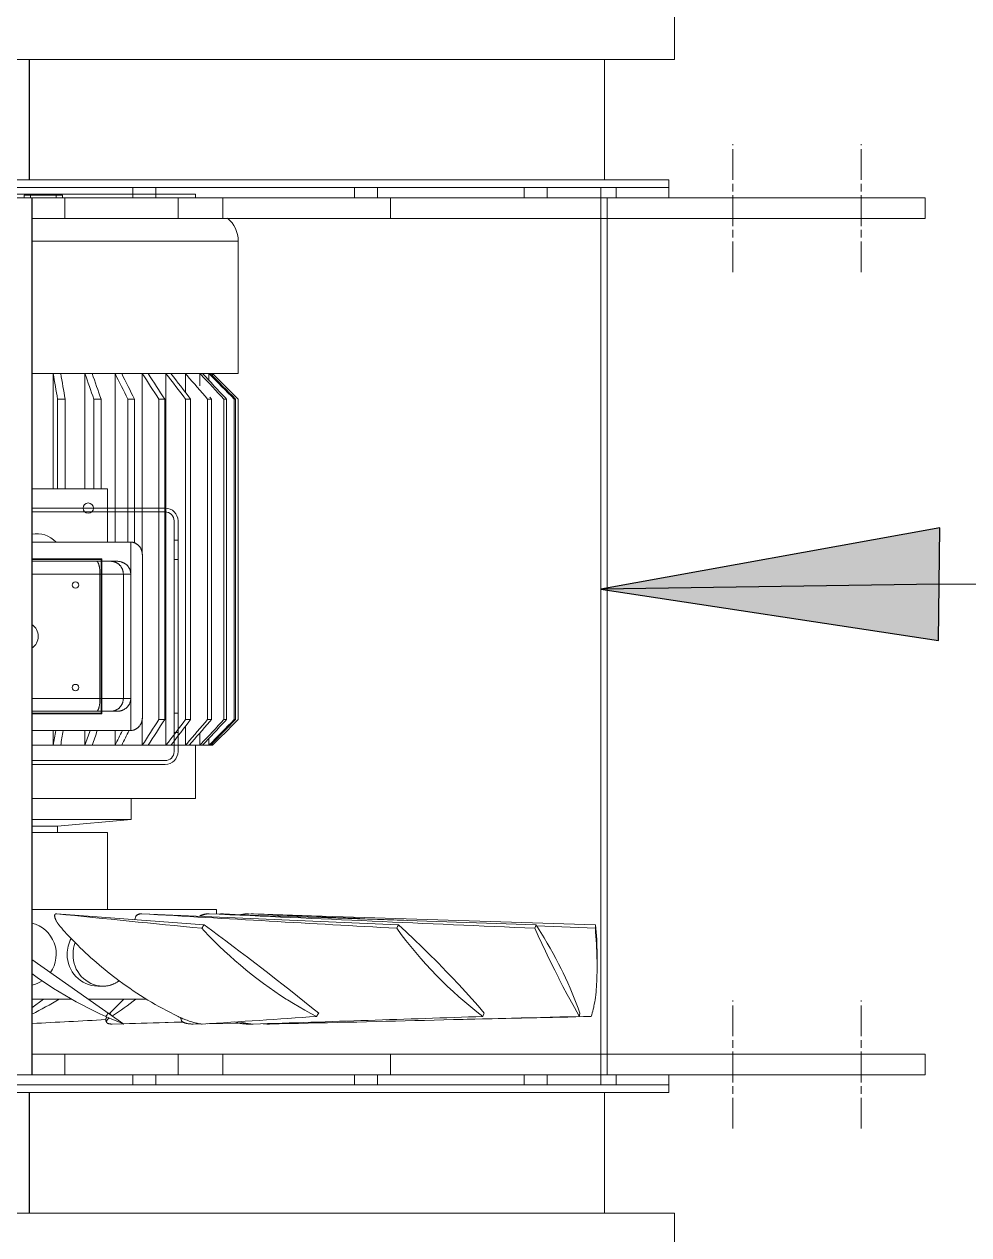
# Model space of a CAD drawing. Header units: inches. Extents: x 0 to 63075, y 0 to 44550.
# Drawn here: x 12685 to 13422, y 26072 to 27017 of the extents above; entities that cross this region are included whole.
import ezdxf

# ---------------------------------------------------------------- set-up
doc = ezdxf.new("R2010")
doc.units = ezdxf.units.IN
doc.header["$MEASUREMENT"] = 0
doc.linetypes.add('ACAD_ISO08W100', pattern=[36, 24, -3, 6, -3])
for name, color, linetype in [('PDF_AXES', 7, 'Continuous'), ('PDF_Geometry', 7, 'Continuous'), ('PDF_Symbol (Howden)', 7, 'Continuous')]:
    doc.layers.add(name, color=color, linetype=linetype)
doc.layers.add('PDF_SURFACES', color=7, linetype='Continuous', true_color=0x999999)

# ---------------------------------------------------------------- blocks, each defined once
blk = doc.blocks.new('FAN_MOTOR_TOP')
for p, q in [((19575.93, -18540.61), (19669.93, -18540.61)), ((19683.93, -18538.6), (20367.94, -18538.61)), ((20381.94, -18540.61), (20475.94, -18540.61))]:
    blk.add_line(p, q)
at = {"layer": 'PDF_AXES', "lineweight": 20}
for points in [[(18375.91, -18037.19), (19575.93, -18037.21), (19575.93, -19052.01), (19565.93, -19052.01), (19565.91, -19052.01, 0.004915), (19555.93, -19051.91, 0.00492), (19545.93, -19052.01), (18405.91, -19052.01), (18405.89, -19052.01, 0.004915), (18395.91, -19051.91, 0.00492), (18385.91, -19052.01), (18375.91, -19052.01)], [(20486.11, -19052, -0.004834), (20495.94, -19051.91, -0.004915), (20505.92, -19052.01), (20505.94, -19052.01), (21646.13, -19052, -0.004834), (21655.96, -19051.91, -0.004915), (21665.94, -19052.01), (21665.96, -19052.01), (21675.96, -19052.01), (21675.96, -18037.19), (20475.94, -18037.21), (20475.94, -19052.01), (20485.94, -19052.01)]]:
    blk.add_lwpolyline(points, format="xyb", close=True, dxfattribs=at)
for points in [[(19669.93, -18041.71), (19669.93, -19047.51), (19675.93, -19047.51), (19675.93, -18041.69), (19669.93, -18041.69)], [(20381.94, -18041.71), (20381.94, -19047.51), (20375.94, -19047.51), (20375.94, -18041.69), (20381.94, -18041.69)], [(19669.93, -18091.69), (19575.93, -18091.69)], [(20381.94, -18091.69), (20475.94, -18091.69)], [(19820.93, -18377.6), (19717.67, -18377.6)], [(19683.93, -18411), (19680.93, -18411), (19680.93, -18678.2), (19683.93, -18678.2)], [(20110.93, -18411), (20152.4, -18411), (20152.4, -18538.61)], [(19962.43, -18452.41), (20089.43, -18452.41), (20089.77, -18452.42), (20090.11, -18452.43), (20090.45, -18452.46), (20090.57, -18452.47), (20090.91, -18452.51), (20091.25, -18452.57), (20091.58, -18452.63), (20091.91, -18452.7), (20092.24, -18452.79), (20092.56, -18452.88), (20092.88, -18452.98), (20093.2, -18453.09), (20093.35, -18453.15), (20093.66, -18453.28), (20093.96, -18453.42), (20094.26, -18453.56), (20094.55, -18453.72), (20094.84, -18453.88), (20095.12, -18454.06), (20095.39, -18454.24), (20095.66, -18454.43), (20095.92, -18454.63), (20096.17, -18454.83), (20096.41, -18455.04), (20096.56, -18455.18), (20096.79, -18455.41), (20097.01, -18455.64), (20097.23, -18455.88), (20097.43, -18456.12), (20097.63, -18456.37), (20097.81, -18456.63), (20097.99, -18456.89), (20098.16, -18457.15), (20098.31, -18457.42), (20098.46, -18457.7), (20098.59, -18457.97), (20098.72, -18458.25), (20098.84, -18458.54), (20098.94, -18458.83), (20099.04, -18459.12), (20099.1, -18459.34), (20099.18, -18459.64), (20099.25, -18459.94), (20099.31, -18460.24), (20099.36, -18460.54), (20099.39, -18460.85), (20099.42, -18461.15), (20099.43, -18461.45), (19977.43, -18461.45)], [(20074.43, -18461.45), (20074.76, -18461.45), (20075.08, -18461.47), (20075.41, -18461.5), (20075.74, -18461.54), (20076.07, -18461.6), (20076.39, -18461.66), (20076.72, -18461.74), (20077.05, -18461.83), (20077.37, -18461.92), (20077.59, -18462), (20077.91, -18462.12), (20078.22, -18462.25), (20078.53, -18462.39), (20078.83, -18462.54), (20079.12, -18462.7), (20079.41, -18462.87), (20079.7, -18463.05), (20079.98, -18463.24), (20080.25, -18463.44), (20080.51, -18463.65), (20080.77, -18463.87), (20081.03, -18464.1), (20081.27, -18464.34), (20081.31, -18464.38), (20081.54, -18464.62), (20081.77, -18464.88), (20081.99, -18465.15), (20082.2, -18465.42), (20082.4, -18465.71), (20082.6, -18466), (20082.79, -18466.3), (20082.97, -18466.62), (20083.14, -18466.94), (20083.31, -18467.26), (20083.46, -18467.6), (20083.6, -18467.94), (20083.73, -18468.28), (20083.86, -18468.64), (20083.97, -18468.99), (20084.05, -18469.31), (20084.14, -18469.67), (20084.22, -18470.03), (20084.29, -18470.39), (20084.34, -18470.75), (20084.38, -18471.11), (20084.41, -18471.46), (20084.43, -18471.82), (20084.43, -18472.17), (20084.43, -18538.6)], [(20099.43, -18538.6), (20099.43, -18461.69)], [(20168.9, -18461.1), (20152.4, -18461.1)], [(20173.93, -18538.61), (20173.93, -18518.6), (20168.9, -18461.1), (20168.9, -18538.61)], [(20178.94, -18518.6), (20173.93, -18518.6)]]:
    blk.add_lwpolyline(points, dxfattribs=at)
at = {"layer": 'PDF_AXES', "color": 253, "lineweight": 20, "true_color": 0x999999}
for points in [[(19675.93, -18041.69), (19675.93, -18041.59), (19683.93, -18041.59)], [(19683.93, -18082.81), (19683.93, -18041.59)], [(20367.94, -18041.59), (20375.94, -18041.59), (20375.94, -18041.69)], [(19683.93, -18082.82), (19675.93, -18082.82)], [(20375.94, -18082.82), (20367.94, -18082.82)], [(20367.94, -18089.61), (20359.94, -18089.61), (19691.93, -18089.61), (19683.93, -18089.61)], [(20375.94, -18094.59), (19675.93, -18094.59)], [(19683.93, -18136.49), (19675.93, -18136.49)], [(19683.93, -18154.49), (19683.93, -18136.49)], [(20367.94, -18154.49), (20367.94, -18136.49)], [(20375.94, -18136.49), (20367.94, -18136.49)], [(19683.93, -18154.49), (19675.93, -18154.49)], [(20375.94, -18154.49), (20367.94, -18154.49)], [(19683.93, -18268.92), (19675.93, -18268.92)], [(19683.93, -18286.92), (19683.93, -18268.93)], [(20375.94, -18268.92), (20367.94, -18268.92)], [(20367.94, -18286.92), (20367.94, -18268.93)], [(19683.93, -18286.92), (19675.93, -18286.92)], [(20375.94, -18286.92), (20367.94, -18286.92)], [(19683.93, -18441.96), (19675.93, -18441.96)], [(19683.93, -18459.95), (19683.93, -18441.96)], [(20367.94, -18459.95), (20367.94, -18441.96)], [(20375.94, -18441.96), (20367.94, -18441.96)], [(19683.93, -18459.96), (19675.93, -18459.96)], [(20375.94, -18459.96), (20367.94, -18459.96)]]:
    blk.add_lwpolyline(points, dxfattribs=at)
at = {"layer": 'PDF_AXES', "color": 251, "lineweight": 20, "true_color": 0x656565}
for points in [[(20074.43, -18461.45), (20074.43, -18538.6)], [(20084.43, -18477.15), (20084.43, -18476.83), (20084.41, -18476.51), (20084.38, -18476.19), (20084.34, -18475.86), (20084.29, -18475.54), (20084.23, -18475.21), (20084.16, -18474.88), (20084.07, -18474.56), (20083.97, -18474.23), (20083.87, -18473.91), (20083.82, -18473.78), (20083.7, -18473.46), (20083.56, -18473.15), (20083.42, -18472.84), (20083.26, -18472.54), (20083.1, -18472.24), (20082.93, -18471.95), (20082.75, -18471.67), (20082.56, -18471.39), (20082.36, -18471.12), (20082.16, -18470.86), (20081.95, -18470.61), (20081.73, -18470.37), (20081.5, -18470.14), (20081.27, -18469.92), (20081.03, -18469.7), (20080.78, -18469.49), (20080.52, -18469.29), (20080.25, -18469.1), (20079.97, -18468.91), (20079.69, -18468.73), (20079.4, -18468.56), (20079.1, -18468.4), (20078.79, -18468.25), (20078.48, -18468.11), (20078.16, -18467.97), (20077.84, -18467.85), (20077.52, -18467.74), (20077.4, -18467.7), (20077.07, -18467.61), (20076.74, -18467.52), (20076.41, -18467.45), (20076.08, -18467.38), (20075.74, -18467.33), (20075.41, -18467.29), (20075.08, -18467.26), (20074.76, -18467.25), (20074.43, -18467.24), (19977.43, -18467.24)], [(20084.43, -18488.17), (20084.43, -18488.09), (20084.42, -18488.02), (20084.4, -18487.94), (20084.37, -18487.86), (20084.33, -18487.79), (20084.28, -18487.71), (20084.22, -18487.63), (20084.15, -18487.54), (20084.07, -18487.46), (20083.98, -18487.37), (20083.87, -18487.29), (20083.74, -18487.2), (20083.67, -18487.15), (20083.52, -18487.05), (20083.37, -18486.97), (20083.2, -18486.88), (20083.03, -18486.8), (20082.82, -18486.72), (20082.75, -18486.69), (20082.48, -18486.58), (20082.19, -18486.49), (20081.89, -18486.39), (20081.57, -18486.3), (20081.5, -18486.28), (20081.16, -18486.19), (20080.8, -18486.11), (20080.43, -18486.03), (20080.05, -18485.96), (20079.65, -18485.89), (20079.22, -18485.82), (20078.78, -18485.76), (20078.29, -18485.71), (20078.26, -18485.7), (20077.73, -18485.65), (20077.2, -18485.6), (20076.66, -18485.57), (20076.12, -18485.54), (20075.58, -18485.52), (20075.03, -18485.5), (20074.48, -18485.5), (20074.43, -18485.5), (19977.43, -18485.5)]]:
    blk.add_lwpolyline(points, dxfattribs=at)
at = {"layer": 'PDF_AXES', "lineweight": 20}
blk.add_lwpolyline([(20261.68, -18507.94, 0.126603), (20273.94, -18511.1, 0.407011), (20298.94, -18487.2), (20298.94, -18483.37)], format="xyb", dxfattribs=at)
blk.add_circle((19925.93, -18494.6), 4, dxfattribs=at)
at = {"layer": 'PDF_AXES', "color": 253, "lineweight": 20, "true_color": 0x999999}
for centre in [(19985.93, -18504.6), (20065.93, -18504.6)]:
    blk.add_circle(centre, 2.5, dxfattribs=at)
at = {"layer": 'PDF_AXES', "lineweight": 20}
for centre, radius, start, end in [((20090.65, -18461.7), 8.79, 0.01589, 1.62372), ((19965.93, -18534.6), 20, 132.68965, 191.5474)]:
    blk.add_arc(centre, radius, start, end, dxfattribs=at)
at = {"layer": 'PDF_AXES', "color": 253, "lineweight": 20, "true_color": 0x999999}
blk.add_arc((20025.93, -18544.6), 11, 33.03011, 146.96856, dxfattribs=at)
at = {"layer": 'PDF_Geometry', "lineweight": 20}
for points in [[(19699.93, -18550.6), (19699.93, -19247.6), (19683.93, -19247.6), (19683.93, -17841.6), (19699.93, -17841.6), (19699.93, -18538.6)], [(20351.94, -18550.61), (20351.94, -19247.6), (20367.94, -19247.6), (20367.94, -17841.6), (20351.94, -17841.6), (20351.94, -18538.61)], [(20251.8, -18144.76), (20253.67, -18098.94), (20251.8, -18144.76)], [(20243.72, -18327.66), (20242.39, -18365.68), (20242.78, -18357.37)], [(20328.17, -18357.53), (20328.18, -18358.2)], [(20328.17, -18357.53), (20328.19, -18358.2)], [(20328.38, -18367.3), (20328.43, -18369.6), (20328.43, -18369.62), (20328.42, -18370.21), (20328.41, -18370.79), (20328.39, -18371.37), (20328.36, -18371.94), (20328.32, -18372.51), (20328.31, -18372.61), (20328.27, -18373.17), (20328.21, -18373.72), (20328.15, -18374.25), (20328.08, -18374.78), (20328, -18375.31), (20327.97, -18375.52), (20327.88, -18376.01), (20327.79, -18376.5), (20327.7, -18376.97), (20327.59, -18377.43), (20327.49, -18377.88), (20327.4, -18378.21), (20327.29, -18378.62), (20327.17, -18379.02), (20327.04, -18379.4), (20326.92, -18379.77), (20326.79, -18380.13)], [(20242.67, -18391.95), (20242.63, -18391.75), (20242.59, -18391.46), (20242.55, -18391.17), (20242.53, -18391.06), (20242.5, -18390.77), (20242.46, -18390.47), (20242.44, -18390.18), (20242.42, -18389.88), (20242.4, -18389.59), (20242.39, -18389.29), (20242.39, -18389), (20243.21, -18375.96)], [(19820.93, -18377.6), (19820.93, -18538.6)], [(20327.63, -18377.28), (20328.18, -18401.93)], [(20327.63, -18377.28), (20328.19, -18401.93)], [(19840.97, -18386.67), (20090.89, -18386.67)], [(20238.94, -18538.61), (20238.94, -18394.6), (20242.58, -18394.6)], [(20242.39, -18389), (20242.39, -18389.25), (20242.4, -18389.35), (20242.41, -18389.6), (20242.42, -18389.76), (20242.44, -18390.02), (20242.47, -18390.28), (20242.5, -18390.53), (20242.54, -18390.78), (20242.58, -18391.04), (20242.63, -18391.29), (20242.68, -18391.54)], [(19840.97, -18398.49), (20090.89, -18398.49)], [(20110.93, -18538.6), (20110.93, -18397.67), (20109.2, -18397.67)], [(20323.71, -18421.92), (20323.75, -18421.94), (20323.89, -18421.99), (20324.01, -18422.03), (20324.14, -18422.06), (20324.26, -18422.09), (20324.39, -18422.11), (20324.5, -18422.13), (20324.57, -18422.13), (20324.68, -18422.14), (20324.8, -18422.14), (20324.92, -18422.13), (20325.03, -18422.12), (20325.14, -18422.1), (20325.25, -18422.07)], [(20326.85, -18420.75), (20326.92, -18423.07), (20327.05, -18427.71), (20327.19, -18432.35), (20327.25, -18434.67), (20327.39, -18439.31), (20327.52, -18443.94), (20327.65, -18448.58), (20327.78, -18453.22), (20327.92, -18457.86), (20328.05, -18462.5), (20328.18, -18467.13)], [(19699.93, -18424.6), (19683.93, -18424.6)], [(20367.94, -18424.6), (20351.94, -18424.6)], [(19962.43, -18452.41), (19962.09, -18452.42), (19961.75, -18452.43), (19961.41, -18452.46), (19961.29, -18452.47), (19960.96, -18452.51), (19960.62, -18452.57), (19960.28, -18452.63), (19959.95, -18452.7), (19959.63, -18452.79), (19959.3, -18452.88), (19958.98, -18452.98), (19958.67, -18453.09), (19958.52, -18453.15), (19958.21, -18453.28), (19957.91, -18453.42), (19957.61, -18453.56), (19957.32, -18453.72), (19957.03, -18453.88), (19956.75, -18454.06), (19956.47, -18454.24), (19956.21, -18454.43), (19955.95, -18454.63), (19955.7, -18454.83), (19955.46, -18455.04), (19955.3, -18455.18), (19955.07, -18455.41), (19954.85, -18455.64), (19954.64, -18455.88), (19954.43, -18456.12), (19954.24, -18456.37), (19954.05, -18456.63), (19953.88, -18456.89), (19953.71, -18457.15), (19953.55, -18457.42), (19953.41, -18457.7), (19953.27, -18457.97), (19953.15, -18458.25), (19953.03, -18458.54), (19952.92, -18458.83), (19952.83, -18459.12), (19952.76, -18459.34), (19952.68, -18459.64), (19952.61, -18459.94), (19952.56, -18460.24), (19952.51, -18460.54), (19952.47, -18460.85), (19952.45, -18461.15), (19952.44, -18461.45), (19977.43, -18461.45), (19977.11, -18461.45), (19976.78, -18461.47), (19976.46, -18461.5), (19976.13, -18461.54), (19975.8, -18461.6), (19975.47, -18461.66), (19975.14, -18461.74), (19974.82, -18461.83), (19974.49, -18461.92), (19974.27, -18462), (19973.96, -18462.12), (19973.65, -18462.25), (19973.34, -18462.39), (19973.04, -18462.54), (19972.74, -18462.7), (19972.45, -18462.87), (19972.17, -18463.05), (19971.89, -18463.24), (19971.62, -18463.44), (19971.35, -18463.65), (19971.09, -18463.87), (19970.84, -18464.1), (19970.59, -18464.34), (19970.56, -18464.38), (19970.32, -18464.62), (19970.1, -18464.88), (19969.88, -18465.15), (19969.67, -18465.42), (19969.46, -18465.71), (19969.26, -18466), (19969.08, -18466.3), (19968.89, -18466.62), (19968.72, -18466.94), (19968.56, -18467.26), (19968.41, -18467.6), (19968.26, -18467.94), (19968.13, -18468.28), (19968.01, -18468.64), (19967.9, -18468.99), (19967.81, -18469.31), (19967.72, -18469.67), (19967.64, -18470.03), (19967.58, -18470.39), (19967.53, -18470.75), (19967.48, -18471.11), (19967.46, -18471.46), (19967.44, -18471.82), (19967.43, -18472.17), (19967.43, -18538.6)], [(20308.94, -18494.61), (20308.94, -18449.35)], [(19953.1, -18458.51), (19840.97, -18458.51), (19840.97, -18463.71), (19952.43, -18463.71)], [(19952.43, -18538.6), (19952.43, -18461.69)], [(20328.18, -18467.39), (20328.43, -18475.88), (20328.19, -18467.39)], [(19952.43, -18479.6), (19910.93, -18479.6), (19910.93, -18538.6)], [(20238.94, -18479.6), (20178.94, -18479.6), (20178.94, -18538.61)], [(20328.43, -18475.88), (20328.43, -18476.05), (20328.42, -18476.38), (20328.41, -18476.69), (20328.39, -18476.99), (20328.37, -18477.28), (20328.34, -18477.55), (20328.31, -18477.79), (20328.28, -18478.03), (20328.24, -18478.25), (20328.23, -18478.29), (20328.19, -18478.49), (20328.15, -18478.68), (20328.1, -18478.86), (20328.08, -18478.93), (20328.03, -18479.09), (20327.97, -18479.24), (20327.91, -18479.38), (20327.88, -18479.46), (20327.82, -18479.58), (20327.76, -18479.69), (20327.69, -18479.79), (20327.63, -18479.88), (20327.57, -18479.96), (20327.5, -18480.04), (20327.43, -18480.1), (20327.43, -18480.11), (20327.36, -18480.17), (20327.29, -18480.22), (20327.21, -18480.27), (20327.14, -18480.31), (20326.48, -18480.64), (20326.37, -18480.69), (20326.25, -18480.74), (20326.13, -18480.78), (20326, -18480.81), (20325.88, -18480.84), (20325.75, -18480.87), (20325.71, -18480.87), (20325.57, -18480.89), (20325.44, -18480.9), (20325.3, -18480.9), (20325.16, -18480.9), (20325.01, -18480.89), (20324.86, -18480.88), (20324.83, -18480.88), (20324.68, -18480.85), (20324.52, -18480.82), (20324.35, -18480.79), (20324.18, -18480.74), (20324.01, -18480.69), (20323.87, -18480.64), (20323.69, -18480.57), (20323.51, -18480.5), (20323.32, -18480.41), (20323.12, -18480.32), (20322.93, -18480.22), (20322.84, -18480.17)], [(20323.71, -18478.2), (20323.84, -18478.37), (20324.03, -18478.59), (20324.2, -18478.8), (20324.37, -18478.99), (20324.54, -18479.17), (20324.71, -18479.33), (20324.73, -18479.35), (20324.88, -18479.5), (20325.03, -18479.63), (20325.18, -18479.75), (20325.23, -18479.79), (20325.36, -18479.9), (20325.5, -18479.99), (20325.62, -18480.07), (20325.7, -18480.12), (20325.82, -18480.19), (20325.94, -18480.24), (20326.05, -18480.29), (20326.15, -18480.33), (20326.25, -18480.36), (20326.35, -18480.39), (20326.44, -18480.41), (20326.46, -18480.41), (20326.55, -18480.42), (20326.64, -18480.42), (20326.72, -18480.42), (20326.81, -18480.41), (20326.89, -18480.4), (20326.91, -18480.39), (20326.99, -18480.37), (20327.06, -18480.34), (20327.14, -18480.31)], [(19910.93, -18484.67), (19840.97, -18484.67), (19840.97, -18490.31), (19910.93, -18490.31)], [(20308.94, -18538.61), (20308.94, -18507.77)], [(19683.93, -18544.6), (19681.93, -18544.6), (19681.93, -18514.6), (19683.93, -18514.6)], [(19910.93, -18512.65), (19840.97, -18512.65), (19840.97, -18518.56), (19910.93, -18518.56)], [(20315.8, -18538.61), (20308.94, -18529.55)]]:
    blk.add_lwpolyline(points, dxfattribs=at)
at = {"layer": 'PDF_Geometry', "color": 252, "linetype": 'ACAD_ISO08W100', "lineweight": 20, "true_color": 0x939598}
for points in [[(19741.93, -17891.6), (19641.93, -17891.6)], [(20409.94, -17891.6), (20309.94, -17891.6)], [(19741.93, -17991.6), (19641.93, -17991.6)], [(20409.94, -17991.6), (20309.94, -17991.6)]]:
    blk.add_lwpolyline(points, dxfattribs=at)
at = {"layer": 'PDF_Geometry', "color": 253, "lineweight": 20, "true_color": 0x999999}
for points in [[(20367.94, -18249.89), (20367.94, -18089.63), (20367.94, -18079.63), (20367.94, -18041.59)], [(19683.93, -18249.89), (19683.93, -18089.63), (19683.93, -18079.63)], [(19693.93, -18089.63), (19683.93, -18089.63)], [(19950.93, -18424.6), (20100.93, -18424.6)], [(19965.93, -18424.6), (19965.93, -18427.6)], [(20085.93, -18424.6), (20085.93, -18427.6)], [(20086.43, -18538.6), (20086.43, -18484.1), (19965.43, -18484.1), (19965.43, -18538.6)]]:
    blk.add_lwpolyline(points, dxfattribs=at)
at = {"layer": 'PDF_Geometry', "lineweight": 20}
for points in [[(20284.55, -18097.59), (20281.98, -18097.61), (20279.31, -18097.64), (20276.55, -18097.7), (20273.67, -18097.79), (20270.65, -18097.91), (20269.74, -18097.95), (20269.1, -18097.98), (20266.01, -18098.14), (20262.92, -18098.31), (20259.83, -18098.5), (20256.75, -18098.71), (20253.67, -18098.94, 0.000705), (20250.99, -18098.8), (20242.39, -18369.6), (20242.39, -18369.62), (20242.39, -18370.03), (20242.4, -18370.44), (20242.42, -18370.85), (20242.44, -18371.25), (20242.47, -18371.66), (20242.51, -18372.06), (20242.55, -18372.46), (20242.6, -18372.86), (20242.61, -18372.94), (20242.66, -18373.34), (20242.72, -18373.73), (20242.79, -18374.11), (20242.86, -18374.49), (20242.94, -18374.87), (20243.02, -18375.24), (20243.11, -18375.61), (20243.2, -18375.97), (20242.39, -18389), (20243.23, -18375.21), (20243.13, -18374.89), (20243.04, -18374.56), (20242.95, -18374.23), (20242.87, -18373.89), (20242.8, -18373.55), (20242.73, -18373.21), (20242.67, -18372.87), (20242.61, -18372.52), (20242.56, -18372.17), (20242.52, -18371.83), (20242.48, -18371.48), (20242.45, -18371.12), (20242.44, -18371.04), (20242.42, -18370.68), (20242.4, -18370.33), (20242.39, -18369.98), (20242.39, -18369.62), (20242.39, -18369.6, 0.000261), (20247.51, -18248.5)], [(20324.72, -18199.02, 0.000208), (20322.5, -18102.15), (20321.16, -18101.73), (20319.78, -18101.34), (20318.35, -18100.96), (20316.87, -18100.6), (20315.34, -18100.25), (20314.46, -18100.07), (20312.83, -18099.75), (20311.14, -18099.46), (20309.4, -18099.18), (20307.59, -18098.92), (20305.7, -18098.69), (20305.43, -18098.65), (20303.45, -18098.44), (20301.41, -18098.25), (20299.29, -18098.08), (20297.08, -18097.94), (20295.45, -18097.85), (20293.07, -18097.74), (20290.6, -18097.67), (20288.04, -18097.62), (20285.36, -18097.59), (20284.55, -18097.59), (20273.94, -18097.59, 0.026144), (20250.99, -18098.8)], [(20250.99, -18145.27, -0.00067), (20253.67, -18146.12), (20259.59, -18143.48), (20265.54, -18140.76), (20271.51, -18137.96), (20274.33, -18136.62), (20280.35, -18133.7), (20286.43, -18130.68), (20292.56, -18127.57), (20292.83, -18127.43), (20299.02, -18124.22), (20305.36, -18120.86), (20308.94, -18118.93), (20315.54, -18115.33), (20322.29, -18111.59), (20322.5, -18111.47, 0.000667), (20319.83, -18111), (20315.97, -18112.39), (20312.09, -18113.85), (20308.19, -18115.38), (20304.27, -18116.98), (20300.34, -18118.66), (20296.38, -18120.42), (20292.41, -18122.24), (20288.42, -18124.15), (20285.46, -18125.6), (20281.43, -18127.64), (20277.4, -18129.75), (20273.35, -18131.94), (20269.29, -18134.21), (20265.21, -18136.55), (20261.12, -18138.97), (20257.02, -18141.47), (20252.9, -18144.05), (20250.99, -18145.27), (20242.39, -18400.16), (20242.39, -18400.3), (20242.4, -18400.68), (20242.41, -18401.04), (20242.42, -18401.4), (20242.45, -18401.75), (20242.48, -18402.1), (20242.51, -18402.45), (20242.54, -18402.66), (20242.58, -18402.99), (20242.63, -18403.31), (20242.69, -18403.63), (20242.75, -18403.93), (20242.82, -18404.23), (20242.89, -18404.53), (20242.89, -18404.53), (20242.96, -18404.81), (20243.04, -18405.09), (20243.12, -18405.35), (20243.21, -18405.61), (20243.3, -18405.87), (20243.39, -18406.11), (20243.49, -18406.35), (20243.53, -18406.44), (20243.64, -18406.66), (20243.74, -18406.88), (20243.85, -18407.09), (20243.96, -18407.29), (20244.08, -18407.48), (20244.2, -18407.67), (20244.32, -18407.85)], [(20328.16, -18357.58), (20328.19, -18357.33), (20328.24, -18356.88), (20328.28, -18356.44), (20328.3, -18356.25), (20328.33, -18355.8), (20328.36, -18355.36), (20328.38, -18354.92), (20328.4, -18354.47), (20328.42, -18354.03), (20328.42, -18353.58), (20328.43, -18353.14, 0.000639), (20322.5, -18111.47)], [(20253.67, -18146.12, -0.000622), (20242.39, -18400.16), (20242.39, -18400.46), (20242.4, -18400.78), (20242.42, -18401.1), (20242.44, -18401.41), (20242.46, -18401.72), (20242.5, -18402.02), (20242.54, -18402.32), (20242.58, -18402.62), (20242.63, -18402.91), (20242.69, -18403.2), (20242.75, -18403.48), (20242.82, -18403.76), (20242.89, -18404.03), (20242.93, -18404.15), (20243.01, -18404.42), (20243.09, -18404.68), (20243.18, -18404.94), (20243.28, -18405.19), (20243.38, -18405.44), (20243.49, -18405.68), (20243.6, -18405.92), (20243.71, -18406.15), (20243.83, -18406.37), (20243.95, -18406.59), (20244.08, -18406.8), (20244.21, -18407.01), (20244.34, -18407.21)], [(20253.67, -18253.97, 0.073514), (20322.5, -18186.73, 0.000536), (20319.83, -18185.59), (20314.32, -18190.38), (20308.78, -18195.29), (20303.21, -18200.34), (20297.61, -18205.52), (20291.96, -18210.84), (20286.27, -18216.31), (20285.46, -18217.1), (20279.71, -18222.74), (20273.94, -18228.51), (20268.16, -18234.41), (20262.35, -18240.43), (20256.52, -18246.6), (20250.99, -18252.54), (20242.39, -18452.71), (20242.39, -18452.88), (20242.4, -18453.16), (20242.41, -18453.42), (20242.43, -18453.68), (20242.45, -18453.92), (20242.48, -18454.16), (20242.52, -18454.4), (20242.52, -18454.45), (20242.56, -18454.66), (20242.61, -18454.87), (20242.66, -18455.07), (20242.71, -18455.25), (20242.76, -18455.43), (20242.83, -18455.61), (20242.89, -18455.77), (20242.95, -18455.9), (20243.02, -18456.05), (20243.09, -18456.2), (20243.17, -18456.33), (20243.25, -18456.46), (20243.33, -18456.59), (20243.42, -18456.7), (20243.5, -18456.81), (20243.51, -18456.82), (20243.6, -18456.92), (20243.7, -18457.01), (20243.8, -18457.1), (20243.89, -18457.19), (20243.91, -18457.2), (20244.01, -18457.27), (20244.12, -18457.34), (20244.23, -18457.41), (20244.34, -18457.47), (20245, -18457.79), (20244.85, -18457.72), (20244.71, -18457.64), (20244.67, -18457.61), (20244.53, -18457.52), (20244.39, -18457.43), (20244.26, -18457.33), (20244.13, -18457.22), (20244.01, -18457.11), (20243.89, -18457), (20243.78, -18456.89), (20243.67, -18456.76), (20243.56, -18456.63), (20243.46, -18456.5), (20243.36, -18456.36), (20243.27, -18456.21), (20243.18, -18456.06), (20243.09, -18455.91), (20243.07, -18455.87), (20242.99, -18455.71), (20242.91, -18455.54), (20242.84, -18455.37), (20242.78, -18455.19), (20242.72, -18455.01), (20242.66, -18454.82), (20242.61, -18454.63), (20242.56, -18454.43), (20242.56, -18454.42), (20242.52, -18454.22), (20242.48, -18454.01), (20242.45, -18453.79), (20242.43, -18453.57), (20242.41, -18453.34), (20242.4, -18453.1), (20242.39, -18452.86), (20242.39, -18452.71, 0.000805), (20253.67, -18253.97, 0.000501), (20250.99, -18252.54)], [(20326.58, -18376.92), (20326.68, -18376.57), (20326.86, -18375.91), (20327.04, -18375.24), (20327.21, -18374.58), (20327.36, -18373.91), (20327.45, -18373.53), (20327.59, -18372.88), (20327.72, -18372.24), (20327.84, -18371.6), (20327.95, -18370.98), (20328.02, -18370.52), (20328.11, -18369.93), (20328.18, -18369.35), (20328.25, -18368.79), (20328.31, -18368.24), (20328.31, -18368.18), (20328.35, -18367.67), (20328.39, -18367.18), (20328.41, -18366.71), (20328.42, -18366.26), (20328.43, -18365.83, 0.000852), (20322.5, -18186.73)], [(20294.68, -18470.47, 0.046798), (20322.5, -18424.56), (20322.94, -18423.64), (20323.37, -18422.69), (20323.8, -18421.72), (20324.22, -18420.72), (20324.63, -18419.69), (20324.83, -18419.2), (20325.07, -18418.56), (20325.47, -18417.5), (20325.85, -18416.43), (20326.07, -18415.8), (20326.41, -18414.76), (20326.74, -18413.73), (20326.93, -18413.08), (20327.21, -18412.13), (20327.46, -18411.21), (20327.63, -18410.55), (20327.82, -18409.74), (20327.99, -18408.98), (20328.01, -18408.89), (20328.13, -18408.25), (20328.24, -18407.67), (20328.32, -18407.13), (20328.36, -18406.79), (20328.4, -18406.37), (20328.42, -18406.05), (20328.43, -18405.73, 0.001658), (20322.5, -18316.47), (20320.12, -18321.01), (20317.63, -18325.54), (20315.05, -18330.06), (20312.38, -18334.56), (20309.61, -18339.05), (20308.94, -18340.1), (20306.05, -18344.57), (20303.08, -18349), (20300.01, -18353.41), (20296.86, -18357.78), (20293.62, -18362.12), (20292.83, -18363.17), (20289.47, -18367.47), (20286.04, -18371.73), (20282.53, -18375.95), (20278.93, -18380.13), (20275.26, -18384.25), (20271.51, -18388.33), (20267.69, -18392.35), (20263.79, -18396.32), (20259.83, -18400.23), (20255.79, -18404.08), (20253.67, -18406.06, -0.001455), (20242.39, -18519.25, 0.265966), (20243, -18520.6)], [(20322.5, -18316.47, 0.000145), (20319.83, -18314.83, 0.011238), (20250.99, -18404.27), (20242.39, -18519.25), (20242.39, -18519.39), (20242.39, -18519.43), (20242.4, -18519.56), (20242.42, -18519.68), (20242.43, -18519.74), (20242.45, -18519.85), (20242.47, -18519.95), (20242.5, -18520.04), (20242.53, -18520.1), (20242.57, -18520.18), (20242.61, -18520.25), (20242.65, -18520.31), (20242.69, -18520.36), (20242.74, -18520.41), (20242.79, -18520.46), (20242.85, -18520.5), (20243, -18520.6), (20243.1, -18520.65), (20243.2, -18520.7), (20243.31, -18520.75), (20243.44, -18520.79), (20243.57, -18520.82), (20243.71, -18520.84), (20243.72, -18520.84), (20243.87, -18520.86), (20244.02, -18520.86), (20244.17, -18520.86), (20244.35, -18520.85), (20244.55, -18520.83), (20244.68, -18520.81), (20244.89, -18520.77), (20245.12, -18520.72), (20245.36, -18520.66), (20245.61, -18520.58), (20245.85, -18520.51), (20246.14, -18520.4), (20246.44, -18520.28), (20246.75, -18520.15), (20247.07, -18520), (20247.2, -18519.94), (20247.55, -18519.77), (20247.91, -18519.58), (20248.28, -18519.37), (20248.66, -18519.14), (20248.7, -18519.12), (20249.1, -18518.88), (20249.51, -18518.61), (20249.93, -18518.33), (20250.3, -18518.07), (20250.74, -18517.76), (20251.19, -18517.42), (20251.65, -18517.07), (20251.97, -18516.81), (20252.44, -18516.43), (20252.91, -18516.04), (20253.39, -18515.63), (20253.67, -18515.37, 0.012524), (20264.83, -18504.88)], [(20242.39, -18365.68, 0.023103), (20242.46, -18367.45, -0.018517), (20242.39, -18365.68), (20242.78, -18357.37)], [(20110.93, -18397.67, -0.000001), (20091.9, -18378.63), (20090.89, -18377.62), (19840.97, -18377.62), (19839.96, -18378.63, 0.00001), (19820.93, -18397.67), (19822.67, -18397.67)], [(19826.34, -18400.42), (19820.93, -18400.42, -0.000009), (19840.97, -18380.68)], [(20090.89, -18379.64, -0.000018), (20110.08, -18398.54), (20110.93, -18399.38)], [(20090.89, -18380.68, -0.000004), (20110.93, -18400.42), (20105.53, -18400.42)], [(19820.93, -18405.5, -0.000018), (19839.95, -18387.63), (19840.97, -18386.67), (19840.97, -18388.72), (20090.89, -18388.72), (20090.89, -18386.67), (20091.92, -18387.63, -0.000007), (20110.93, -18405.5)], [(19840.97, -18388.72, 0.000007), (19821.95, -18406.59), (19820.93, -18407.56), (19830.51, -18407.56)], [(20090.89, -18388.72, -0.000018), (20109.91, -18406.59), (20110.93, -18407.56), (20101.35, -18407.56)], [(19840.97, -18401.5, 0.000009), (19822.41, -18417.57), (19820.93, -18418.85), (19835.63, -18418.85)], [(19839.49, -18399.78), (19840.97, -18398.49), (19840.97, -18401.5), (20090.89, -18401.5), (20090.89, -18398.49), (20092.38, -18399.78, -0.000007), (20110.93, -18415.85)], [(20090.89, -18401.5, -0.00002), (20109.45, -18417.57), (20110.93, -18418.85), (20096.24, -18418.85)], [(20328.43, -18412.7), (20328.3, -18407.22), (20328.43, -18412.7), (20328.42, -18413.11), (20328.41, -18413.61), (20328.4, -18414.09), (20328.37, -18414.57), (20328.34, -18415.01), (20328.31, -18415.45), (20328.26, -18415.87), (20328.21, -18416.29), (20328.2, -18416.37), (20328.14, -18416.76), (20328.08, -18417.13), (20328.02, -18417.49), (20327.95, -18417.83), (20327.93, -18417.9), (20327.85, -18418.22), (20327.77, -18418.53), (20327.75, -18418.61), (20327.67, -18418.9), (20327.58, -18419.17), (20327.5, -18419.39), (20327.41, -18419.63), (20327.32, -18419.86), (20327.22, -18420.07), (20327.12, -18420.28), (20327.1, -18420.33), (20326.99, -18420.51), (20326.89, -18420.69), (20326.79, -18420.85), (20326.68, -18421), (20326.57, -18421.14), (20326.5, -18421.23), (20326.39, -18421.35), (20326.28, -18421.46), (20326.17, -18421.57), (20326.06, -18421.66), (20325.95, -18421.74), (20325.84, -18421.81), (20325.73, -18421.88), (20325.61, -18421.94), (20325.49, -18421.99), (20325.37, -18422.04), (20325.25, -18422.07), (20323.71, -18422.49, -0.016344), (20323.43, -18422.55)], [(20090.89, -18418.62, 0.000002), (20110.93, -18433.97), (19820.93, -18433.97, -0.000002), (19840.97, -18418.62)], [(19962.03, -18452.45), (19820.93, -18452.45, -0.000006), (19840.97, -18439.57)], [(20090.89, -18439.57, -0.000002), (20110.93, -18452.45), (20089.83, -18452.45)], [(19952.43, -18473.73), (19820.93, -18473.73, -0.000007), (19840.97, -18463.71)], [(20099.43, -18467.98, -0.000002), (20110.93, -18473.73), (20099.43, -18473.73)], [(20278.13, -18538.61), (20328.43, -18466.78, -0.064875), (20289.04, -18538.61)], [(20320.35, -18478.31, -0.009824), (20319.82, -18477.8), (20308.94, -18466.81)], [(20324.98, -18480.89, -0.000696), (20327.97, -18538.43), (20328.13, -18538.53), (20328.16, -18538.56), (20328.2, -18538.59), (20328.21, -18538.61)], [(19910.93, -18497.17), (19820.93, -18497.17, 0.000004), (19840.97, -18490.31)], [(20099.43, -18493.23, -0.000004), (20110.93, -18497.17), (20099.43, -18497.17)], [(19910.93, -18522.04), (19820.93, -18522.04, 0.000011), (19840.97, -18518.56)], [(20099.43, -18520.04, 0.000014), (20110.93, -18522.04), (20099.43, -18522.04)]]:
    blk.add_lwpolyline(points, format="xyb", dxfattribs=at)
at = {"layer": 'PDF_Geometry', "color": 251, "lineweight": 20, "true_color": 0x656565}
for points in [[(19699.93, -18258.86), (19683.93, -18258.86)], [(20367.94, -18258.86), (20351.94, -18258.86)], [(19717.67, -18377.6), (19717.67, -18538.6)], [(19683.93, -18389.56), (19699.93, -18389.56)], [(20351.94, -18389.56), (20367.94, -18389.56)], [(19977.43, -18461.45), (19977.43, -18538.6)], [(19977.43, -18467.24), (19977.11, -18467.25), (19976.78, -18467.26), (19976.45, -18467.29), (19976.12, -18467.33), (19975.79, -18467.38), (19975.46, -18467.45), (19975.13, -18467.52), (19974.8, -18467.61), (19974.47, -18467.7), (19974.35, -18467.74), (19974.02, -18467.85), (19973.7, -18467.97), (19973.39, -18468.11), (19973.07, -18468.25), (19972.77, -18468.4), (19972.47, -18468.56), (19972.18, -18468.73), (19971.89, -18468.91), (19971.62, -18469.1), (19971.35, -18469.29), (19971.09, -18469.49), (19970.84, -18469.7), (19970.59, -18469.92), (19970.36, -18470.14), (19970.14, -18470.37), (19969.92, -18470.61), (19969.71, -18470.86), (19969.5, -18471.12), (19969.31, -18471.39), (19969.12, -18471.67), (19968.94, -18471.95), (19968.76, -18472.24), (19968.6, -18472.54), (19968.45, -18472.84), (19968.3, -18473.15), (19968.17, -18473.46), (19968.05, -18473.78), (19968, -18473.91), (19967.89, -18474.23), (19967.8, -18474.56), (19967.71, -18474.88), (19967.64, -18475.21), (19967.57, -18475.54), (19967.52, -18475.86), (19967.48, -18476.19), (19967.45, -18476.51), (19967.44, -18476.83), (19967.43, -18477.15)], [(20321.18, -18477.13), (20319.82, -18477.8)], [(19977.43, -18485.5), (19977.39, -18485.5), (19976.84, -18485.5), (19976.29, -18485.52), (19975.74, -18485.54), (19975.2, -18485.57), (19974.67, -18485.6), (19974.13, -18485.65), (19973.61, -18485.7), (19973.57, -18485.71), (19973.09, -18485.76), (19972.64, -18485.82), (19972.22, -18485.89), (19971.82, -18485.96), (19971.43, -18486.03), (19971.06, -18486.11), (19970.71, -18486.19), (19970.36, -18486.28), (19970.3, -18486.3), (19969.98, -18486.39), (19969.67, -18486.49), (19969.39, -18486.58), (19969.12, -18486.69), (19969.04, -18486.72), (19968.84, -18486.8), (19968.66, -18486.88), (19968.5, -18486.97), (19968.34, -18487.05), (19968.19, -18487.15), (19968.12, -18487.2), (19968, -18487.29), (19967.89, -18487.37), (19967.79, -18487.46), (19967.71, -18487.54), (19967.64, -18487.63), (19967.58, -18487.71), (19967.54, -18487.79), (19967.5, -18487.86), (19967.47, -18487.94), (19967.45, -18488.02), (19967.44, -18488.09), (19967.43, -18488.17)], [(19699.93, -18512.94), (19683.93, -18512.94)], [(20367.94, -18512.94), (20351.94, -18512.94)], [(19681.93, -18519.6), (19683.93, -18519.6)], [(19681.93, -18539.6), (19683.93, -18539.6)]]:
    blk.add_lwpolyline(points, dxfattribs=at)
at = {"layer": 'PDF_Geometry', "lineweight": 20}
for points in [[(20090.89, -18379.64), (19840.97, -18379.64), (19840.97, -18380.68), (20090.89, -18380.68)], [(20090.89, -18414.76), (19840.97, -18414.76), (19840.97, -18418.62), (20090.89, -18418.62)], [(20090.89, -18434.97), (19840.97, -18434.97), (19840.97, -18439.57), (20090.89, -18439.57)]]:
    blk.add_lwpolyline(points, close=True, dxfattribs=at)
at = {"layer": 'PDF_Geometry', "color": 253, "lineweight": 20, "true_color": 0x999999}
for points in [[(20125.93, -18538.61), (20125.93, -18434.6, 0.414213), (20115.93, -18424.6), (20100.93, -18424.6), (20100.93, -18427.6), (19950.93, -18427.6), (19950.93, -18424.6), (19935.93, -18424.6, 0.414207), (19925.93, -18434.6), (19925.93, -18538.6)], [(19928.93, -18538.6), (19928.93, -18434.6, -0.414219), (19935.93, -18427.6), (19950.93, -18427.6)], [(20100.93, -18427.6), (20115.93, -18427.6, -0.414223), (20122.93, -18434.6), (20122.93, -18538.61)]]:
    blk.add_lwpolyline(points, format="xyb", dxfattribs=at)
at = {"layer": 'PDF_Geometry', "lineweight": 20}
blk.add_lwpolyline([(20298.94, -18483.37), (20298.93, -18482.89), (20298.91, -18482.41), (20298.89, -18481.93), (20298.85, -18481.45), (20298.85, -18481.4), (20298.8, -18480.92), (20298.73, -18480.44), (20298.66, -18479.96), (20298.58, -18479.49), (20298.49, -18479.01), (20298.38, -18478.54), (20298.27, -18478.07), (20298.14, -18477.6), (20298.01, -18477.13), (20297.86, -18476.67), (20297.85, -18476.63), (20297.69, -18476.17), (20297.52, -18475.71), (20297.34, -18475.26), (20297.15, -18474.8), (20296.95, -18474.36), (20296.75, -18473.91), (20296.53, -18473.47), (20296.51, -18473.44), (20296.28, -18473.01), (20296.04, -18472.58), (20295.79, -18472.15), (20295.53, -18471.73), (20295.26, -18471.31), (20294.98, -18470.9), (20294.69, -18470.49), (20294.68, -18470.47, -0.038231), (20264.83, -18504.88, 0.086853), (20273.94, -18506.47, 0.413299)], format="xyb", close=True, dxfattribs=at)
for centre, radius, start, end in [((19717.67, -18400.98), 23.38, 89.99996, 139.87655), ((715372.42, -724532.98), 991169.28, 134.56582402, 134.56745007), ((18482.85, -21043.71), 3176.95, 56.12414, 56.18218), ((1682803.79, -2188889.88), 2734302.03, 127.45841744, 127.45894646), ((2179548.12, 2800058.62), 3550640.46, 232.54139528, 232.54180267), ((570816.59, -875457.33), 1018853.01, 122.73677187, 122.73811166), ((-1593593.15, -2528444.3), 2983977.71, 57.2625942, 57.26305167), ((221683.13, -422091.36), 451286.75, 116.5679735, 116.5708182), ((19961.48, -18461.7), 9.05, 178.39992, 179.96047), ((20247.19, -18453.25), 5.04, 244.26555, 267.29775), ((20144.1, -18589.64), 211.27, 32.5948, 38.71602), ((-711519.4, -1481447.28), 1635723, 63.43053255, 63.43098294), ((35904.73, 3551.98), 26986.21, 234.724154, 234.731097), ((169753.55, -456763.11), 463208.12, 108.8831872, 108.8858071), ((-70227.85, -282564.05), 279097.46, 71.1142656, 71.1167608), ((110072.05, -538103.85), 527367.67, 99.8516126, 99.8538224), ((220928.23, 1137806.77), 1173631.22, 260.14720302, 260.14777285), ((20065.7, -18666.53), 285.33, 26.63774, 31.51417), ((20273.94, -18544.6), 25, 54.9998, 166.12963), ((20273.94, -18544.6), 25, 13.86933, 33.94266)]:
    blk.add_arc(centre, radius, start, end, dxfattribs=at)
at = {"layer": 'PDF_SURFACES', "lineweight": 20}
blk.add_lwpolyline([(20085.93, -18538.6), (20085.93, -18484.6), (19965.93, -18484.6), (19965.93, -18538.6)], dxfattribs=at)

msp = doc.modelspace()

# ---------------------------------------------------------------- linework, layer by layer
at = {"layer": 'PDF_Symbol (Howden)', "lineweight": 25}
msp.add_lwpolyline([(15603.32, 26579.05), (13399.24, 26579.77), (13135.25, 26575.83), (13398.78, 26535.87), (13399.7, 26623.67), (13135.25, 26575.83)], dxfattribs=at)
at = {"layer": 'PDF_Symbol (Howden)', "lineweight": 25, "transparency": 33554559}
msp.add_solid([(13399.7, 26623.67), (13399.7, 26623.67), (13398.78, 26535.87), (13135.25, 26575.83)], dxfattribs=at)

# ---------------------------------------------------------------- block references
at = {"rotation": 270}
msp.add_blockref('FAN_MOTOR_TOP', (31229.85, 46565.06), dxfattribs=at)

doc.saveas('drawing.dxf')
